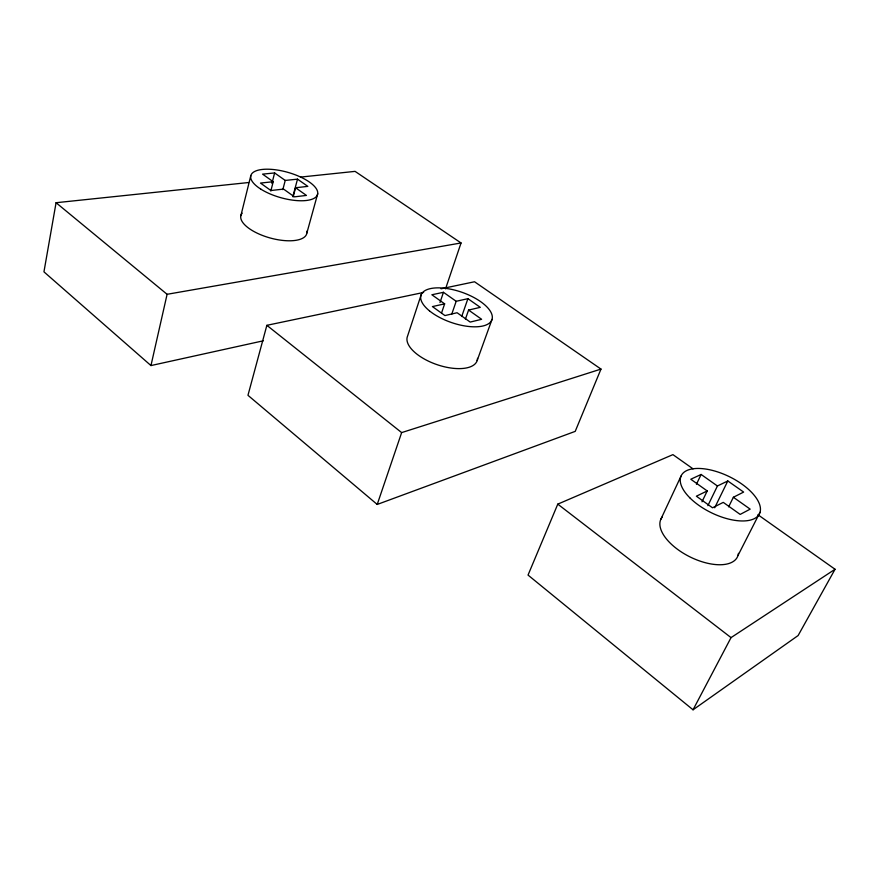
<?xml version="1.0" encoding="UTF-8"?>
<svg xmlns="http://www.w3.org/2000/svg" width="879" height="879" viewBox="0 0 879 879"><rect width="100%" height="100%" fill="white"/><g stroke="black" fill="none" stroke-linecap="round" stroke-linejoin="round"><path stroke-width="1.32" d="M248.581 182.535L56.069 202.719L43.95 271.842L150.957 365.565L263.326 340.799M150.957 365.565L167.098 294.3L56.069 202.719M240.879 215.641L250.801 175.679M271.93 183.425L274.622 172.943L262.579 174.141L273.204 181.722L270.82 190.996M282.829 189.644L285.236 180.437L297.509 179.14L307.815 186.37L295.575 187.754L293.114 196.973M292.993 196.083L297.509 179.14M423.623 292.443L266.864 325.318L247.966 395.308L377.223 504.447L575.218 431.369L600.983 369.081L474.539 281.763L441.038 288.795M306.859 233.045L317.715 193.721M421.239 294.531L407.57 336.086A36.896 16.789 19.1 0 0 438.632 365.181A36.896 16.789 19.1 0 0 477.528 358.335M439.994 302.552L443.455 292.3L456.179 301.288L467.914 298.673L480.275 307.342L468.584 310.067L465.43 319.077M445.543 288.839L461.046 242.967L355.072 171.372L300.464 177.097M441.566 312.935L444.642 303.859L431.875 294.762L443.455 292.3M377.223 504.447L401.648 432.6L600.983 369.081M451.762 314.144L456.179 301.288M461.706 316.506L467.914 298.673M477.165 360.533L492.02 319.407M693.048 468.859L672.918 454.63L557.78 504.139L528.037 575.075L693.048 709.792L798.121 635.539L835.05 569.262L757.896 514.709M660.755 519.445L681.038 476.088M696.443 484.263L701.112 474.462L717.429 485.988L727.801 480.967L743.634 492.075L733.372 497.261L728.636 506.842M701.991 501.788L707.221 490.943L690.795 479.242L701.112 474.462M707.881 505.656L717.429 485.988M714.693 507.765L727.801 480.967M738.019 555.429L760.005 512.314M693.048 709.792L731.042 637.616L835.05 569.262M707.221 490.943L696.377 496.195L712.528 507.798L723.263 502.37L740.173 514.413L750.172 509.139L733.372 497.261M444.642 303.859L432.435 306.584L444.939 315.572L457.102 312.737L470.21 322.077L481.637 319.297L468.584 310.067M167.098 294.3L461.046 242.967M273.204 181.722L260.492 183.063L270.875 190.523L283.565 189.095L294.454 196.852L306.43 195.424L295.575 187.754M274.622 172.943L285.236 180.437M557.78 504.139L731.042 637.616M266.864 325.318L401.648 432.6M306.837 231.188A34.138 13.833 15.5 0 1 270.018 237.945A34.138 13.833 15.5 0 1 242.175 213.19M738.448 553.352A42.675 21.041 26.5 0 1 690.927 557.352A42.675 21.041 26.5 0 1 662.392 516.83M260.788 189.106A34.677 13.152 15.8 0 0 316.726 196.116A34.677 13.152 15.8 0 0 275.094 169.724A34.677 13.152 15.8 0 0 260.788 189.106M429.468 310.858A37.522 16.009 19.1 0 0 490.405 322.164A37.522 16.009 19.1 0 0 449.598 288.982A37.522 16.009 19.1 0 0 429.468 310.858M689.762 497.745A43.5 20.151 25.9 0 0 758.083 515.808A43.5 20.151 25.9 0 0 713.166 470.595A43.5 20.151 25.9 0 0 689.762 497.745"/></g></svg>
